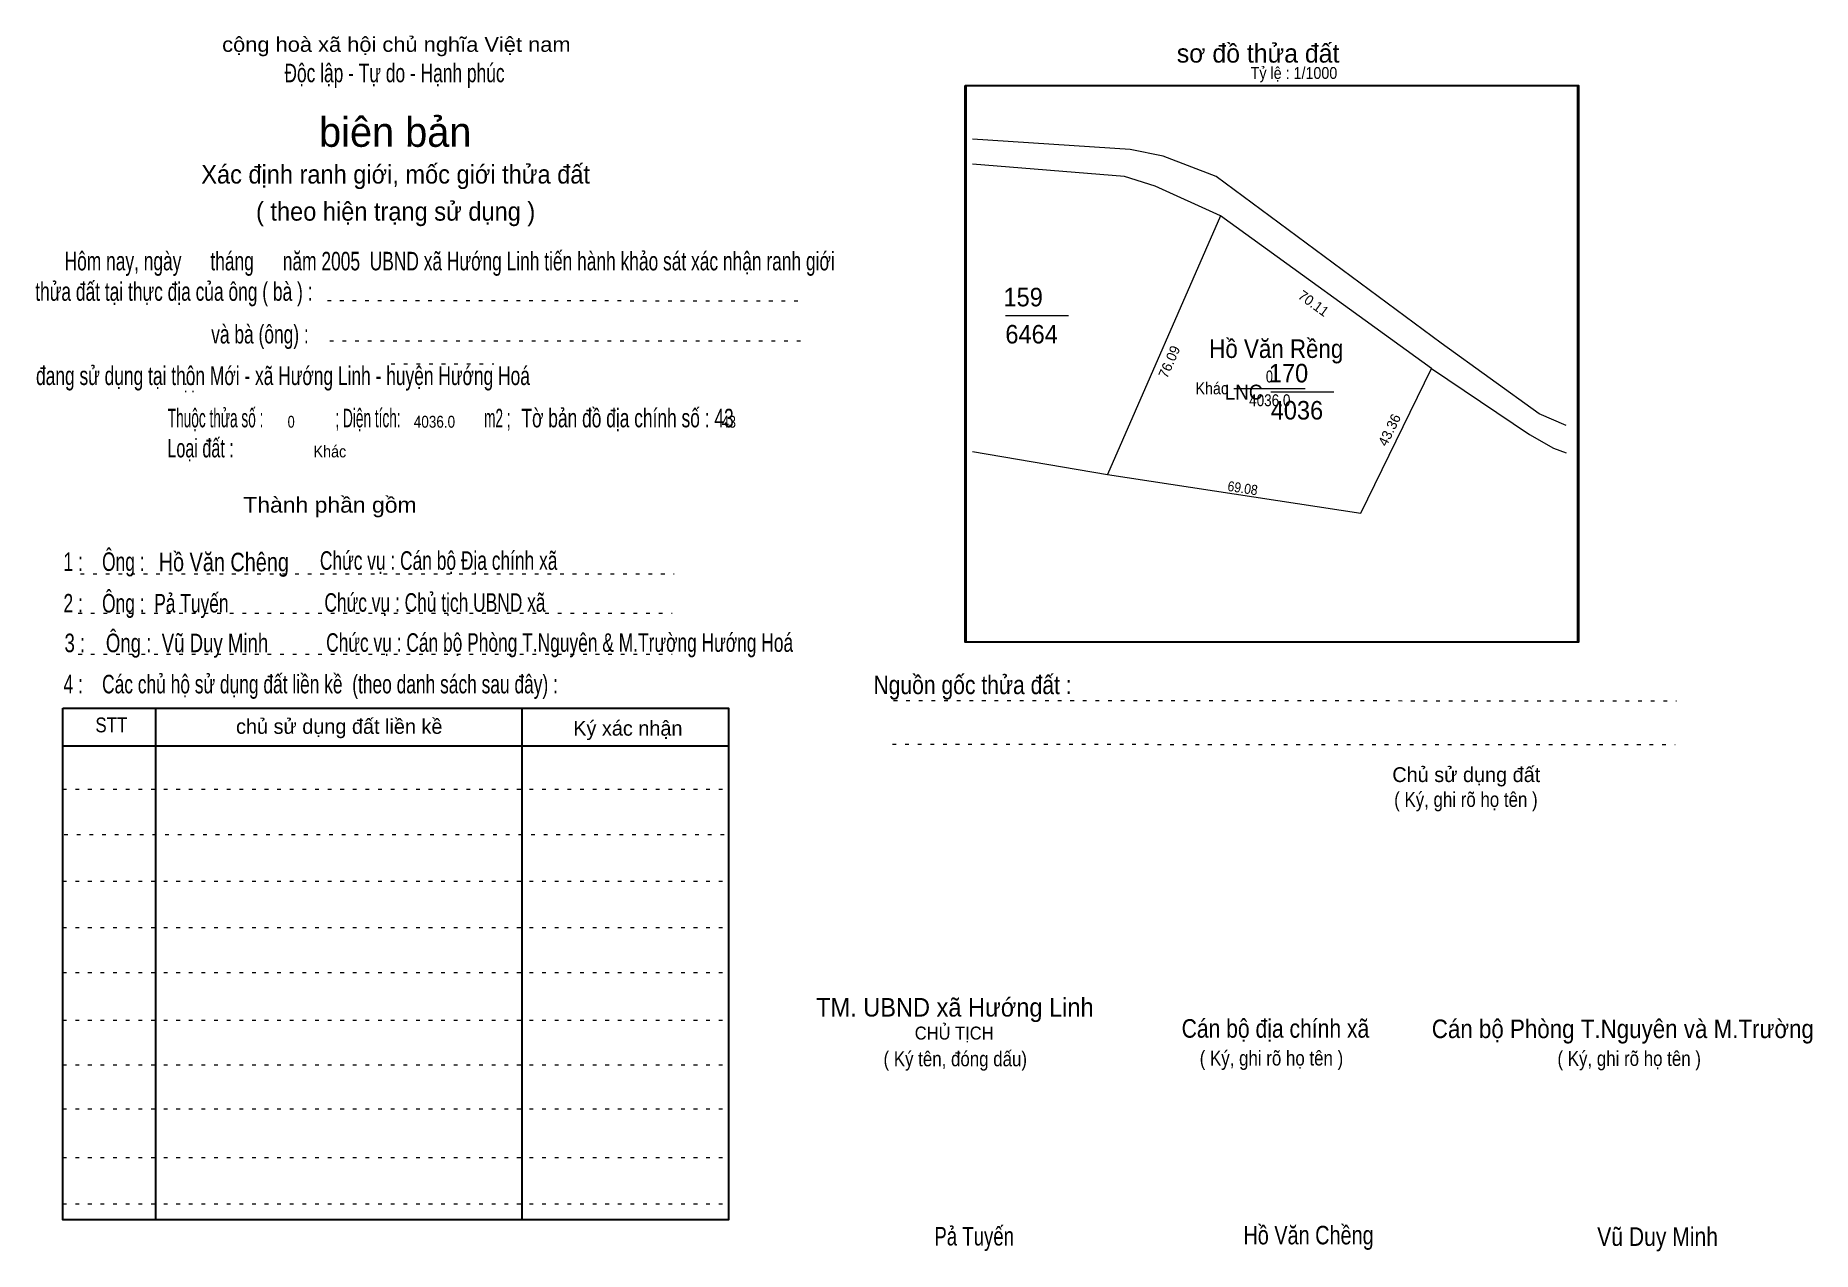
# Model space of a CAD drawing. Header units: centimetres. Extents: x -1.5 to 46.4, y -3.9 to 28.9.
import ezdxf
from ezdxf.enums import TextEntityAlignment as Align

# ---------------------------------------------------------------- set-up
doc = ezdxf.new("R2010")
doc.units = ezdxf.units.CM
doc.header["$LTSCALE"] = 0.2
doc.linetypes.add('DOTTED', pattern=[1.5, 0.3, -1.2])
for name, color, linetype, lineweight in [('15', 7, 'Continuous', 13), ('2', 7, 'Continuous', 25), ('22', 7, 'Continuous', 13), ('33', 7, 'Continuous', 13), ('5', 7, 'DOTTED', 13)]:
    doc.layers.add(name, color=color, linetype=linetype, lineweight=lineweight)
for name, color, linetype in [('16', 7, 'Continuous'), ('34', 7, 'Continuous'), ('51', 7, 'Continuous')]:
    doc.layers.add(name, color=color, linetype=linetype)

msp = doc.modelspace()

# ---------------------------------------------------------------- linework, layer by layer
at = {"layer": '15'}
for p, q in [((24.64, 21.32), (26.34, 21.32)), ((31.79, 19.27), (33.49, 19.27))]:
    msp.add_line(p, q, dxfattribs=at)
at = {"layer": '2'}
msp.add_lwpolyline([(23.56, 27.52), (40.06, 27.52), (40.06, 12.52), (23.56, 12.52)], close=True, dxfattribs=at)
at = {"layer": '22'}
for p, q in [((30.44, 24.01), (27.39, 17.04)), ((36.12, 19.9), (30.44, 24.01)), ((23.75, 17.66), (27.39, 17.04))]:
    msp.add_line(p, q, dxfattribs=at)
for points in [[(39.75, 18.36), (39.02, 18.67), (36.38, 20.58), (30.32, 25.07), (28.89, 25.62), (28, 25.8), (23.75, 26.08)], [(30.44, 24.01), (28.68, 24.81), (27.85, 25.07), (23.75, 25.4)], [(27.39, 17.04), (34.22, 16), (36.12, 19.9)], [(36.12, 19.9), (38.76, 18.12), (39.41, 17.75), (39.75, 17.62)]]:
    msp.add_lwpolyline(points, dxfattribs=at)
msp.add_lwpolyline([(36.12, 19.9), (30.44, 24.01), (27.39, 17.04), (34.22, 16)], close=True, dxfattribs=at)
at = {"layer": '33'}
msp.add_line((30.8, 19.36), (32.72, 19.36), dxfattribs=at)
at = {"layer": '5'}
for p, q in [((6.37, 21.73), (19.21, 21.72)), ((6.44, 20.64), (19.25, 20.64)), ((8.09, 20.02), (10.86, 20.02)), ((-0.28, 14.36), (15.72, 14.36)), ((-0.34, 13.3), (15.66, 13.3)), ((-0.34, 12.2), (15.66, 12.2)), ((21.63, 10.95), (42.72, 10.94)), ((21.6, 9.77), (42.69, 9.76)), ((-0.76, 8.56), (17.18, 8.56)), ((-0.72, 7.34), (17.22, 7.34)), ((-0.76, 6.08), (17.18, 6.08)), ((-0.76, 4.83), (17.18, 4.83)), ((-0.76, 3.62), (17.18, 3.62)), ((-0.76, 2.33), (17.18, 2.33)), ((-0.76, 1.13), (17.18, 1.13)), ((-0.76, -0.06), (17.18, -0.06)), ((-0.76, -1.37), (17.18, -1.37)), ((-0.76, -2.62), (17.18, -2.62))]:
    msp.add_line(p, q, dxfattribs=at)
at = {"layer": '5', "linetype": 'Continuous', "lineweight": 25}
for p, q in [((1.74, 10.74), (1.74, -3.05)), ((11.61, 10.74), (11.61, -3.05)), ((-0.76, 9.73), (17.18, 9.73))]:
    msp.add_line(p, q, dxfattribs=at)
for points in [[(23.58, 27.52), (40.08, 27.52), (40.08, 12.52), (23.58, 12.52)], [(-0.76, 10.74), (17.18, 10.74), (17.18, -3.05), (-0.76, -3.05)]]:
    msp.add_lwpolyline(points, close=True, dxfattribs=at)

# ---------------------------------------------------------------- texts
at = {"layer": '15', "width": 0.95}
for s, p in [('159', (24.59, 21.57)), ('6464', (24.64, 20.57)), ('170', (31.74, 19.52)), ('4036', (31.79, 18.52))]:
    msp.add_text(s, height=0.5, dxfattribs=at).set_placement(p)
at = {"layer": '16', "width": 0.9}
msp.add_text('Hồ Văn Rềng', height=0.5, dxfattribs=at).set_placement((31.94, 20.18), align=Align.CENTER)
at = {"layer": '22', "width": 0.95}
msp.add_text('LNC', height=0.4, dxfattribs=at).set_placement((31.06, 19.06), align=Align.CENTER)
at = {"layer": '33'}
for s, width, p in [('0', 0.8, (31.755, 19.52)), ('4036.0', 0.85, (31.765, 18.88))]:
    msp.add_text(s, height=0.32, dxfattribs=dict(at, width=width)).set_placement(p, align=Align.CENTER)
at = {"layer": '33', "width": 0.9}
msp.add_text('Khác', height=0.32, dxfattribs=at).set_placement((30.64, 19.2), align=Align.RIGHT)
at = {"layer": '34'}
for s, width, p in [(': : ', 0.85, (2.5, 19.25)), ('0', 0.8, (5.3, 18.3)), ('4036.0', 0.85, (8.7, 18.3)), ('43', 0.8, (17, 18.3)), ('Khác', 0.9, (6, 17.5))]:
    msp.add_text(s, height=0.32, dxfattribs=dict(at, width=width)).set_placement(p)
at = {"layer": '5'}
for s, height, width, p in [('cộng hoà xã hội chủ nghĩa Việt nam', 0.4, 1.1, (8.23, 28.43)), ('Độc lập - Tự do - Hạnh phúc', 0.5, 0.7, (8.18, 27.61)), ('Xác định ranh giới, mốc giới thửa đất', 0.5, 0.95, (8.21, 24.88)), ('( theo hiện trạng sử dụng )', 0.5, 0.95, (8.21, 23.88)), ('Thành phần gồm', 0.42, 1.1, (6.44, 16.01)), ('Hồ Văn Chêng', 0.5, 0.8, (3.58, 14.43)), ('Chức vụ : Cán bộ Địa chính xã', 0.5, 0.7, (9.37, 14.47)), ('Chức vụ : Chủ tịch UBND xã', 0.5, 0.7, (9.27, 13.34)), ('Chức vụ : Cán bộ Phòng T.Nguyên & M.Trường Hướng Hoá', 0.5, 0.7, (12.63, 12.26)), ('    Nguồn gốc thửa đất :', 0.5, 0.85, (23.44, 11.12)), ('( Ký, ghi rõ họ tên )', 0.4, 0.85, (37.05, 8.08)), ('CHỦ TỊCH', 0.35, 0.95, (23.26, 1.81)), ('( Ký tên, đóng dấu)', 0.4, 0.85, (23.29, 1.09)), ('( Ký, ghi rõ họ tên )', 0.4, 0.85, (31.81, 1.11)), ('( Ký, ghi rõ họ tên )', 0.4, 0.85, (41.45, 1.1)), ('Pả Tuyến', 0.5, 0.75, (23.8, -3.74)), ('Hồ Văn Chềng', 0.5, 0.8, (32.81, -3.71)), ('Vũ Duy Minh', 0.5, 0.85, (42.215, -3.75))]:
    msp.add_text(s, height=height, dxfattribs=dict(at, width=width)).set_placement(p, align=Align.CENTER)
msp.add_text('sơ đồ thửa đất', height=0.5, dxfattribs=at).set_placement((29.26, 28.14))
for s, height, p in [('biên bản', 0.8, (8.2, 25.87)), ('      chủ sử dụng đất liền kề', 0.4, (6.245, 10.05)), ('   Ký xác nhận', 0.4, (14.245, 10)), ('Chủ sử dụng đất', 0.4, (37.06, 8.75))]:
    msp.add_text(s, height=height, dxfattribs=at).set_placement(p, align=Align.CENTER)
for s, height, width, p in [('   Hôm nay, ngày      tháng      năm 2005  UBND xã Hướng Linh tiến hành khảo sát xác nhận ranh giới ', 0.5, 0.7, (-1.1, 22.54)), ('thửa đất tại thực địa của ông ( bà ) :                                       ', 0.5, 0.7, (-1.5, 21.72)), ('                                     và bà (ông) :', 0.5, 0.7, (-1.57, 20.57)), (' đang sử dụng tại thôn Mới - xã Hướng Linh - huyện Hướng Hoá', 0.5, 0.7, (-1.61, 19.45)), ('Thuộc thửa số :                   ; Diện tích:                      m2 ;                                            ', 0.5, 0.55, (2.07, 18.31)), ('Tờ bản đồ địa chính số : 43', 0.5, 0.7, (11.6, 18.31)), ('Loại đất :  ', 0.5, 0.65, (2.06, 17.5)), ('    1 :    Ông :                                                        ', 0.5, 0.7, (-1.26, 14.44)), ('    2 :    Ông :  Pả Tuyến', 0.5, 0.7, (-1.26, 13.32)), ('    3 :    Ông :  Vũ Duy Minh', 0.5, 0.75, (-1.27, 12.25)), ('    4 :    Các chủ hộ sử dụng đất liền kề  (theo danh sách sau đây) :', 0.5, 0.7, (-1.26, 11.14)), ('STT', 0.4, 0.85, (0.12, 10.09)), ('TM. UBND xã Hướng Linh', 0.5, 0.95, (19.54, 2.43)), ('Cán bộ địa chính xã  ', 0.5, 0.85, (29.39, 1.86)), ('Cán bộ Phòng T.Nguyên và M.Trường', 0.5, 0.9, (36.13, 1.85))]:
    msp.add_text(s, height=height, dxfattribs=dict(at, width=width)).set_placement(p)
at = {"layer": '51', "width": 0.9}
msp.add_text('Tỷ lệ : 1/1000', height=0.32, dxfattribs=at).set_placement((31.25, 27.7))
at = {"layer": '51'}
for s, rotation, p in [('70.11', 324.099, (32.8658, 21.5407)), ('76.09', 66.353, (29.1799, 20.0209)), ('43.36', 63.996, (35.1104, 18.1808))]:
    msp.add_text(s, height=0.27, rotation=rotation, dxfattribs=at).set_placement(p, align=Align.CENTER)
at = {"layer": '51', "width": 0.9}
msp.add_text('69.08', height=0.27, rotation=351.359, dxfattribs=at).set_placement((31.0147, 16.5385), align=Align.CENTER)

doc.saveas('drawing.dxf')
